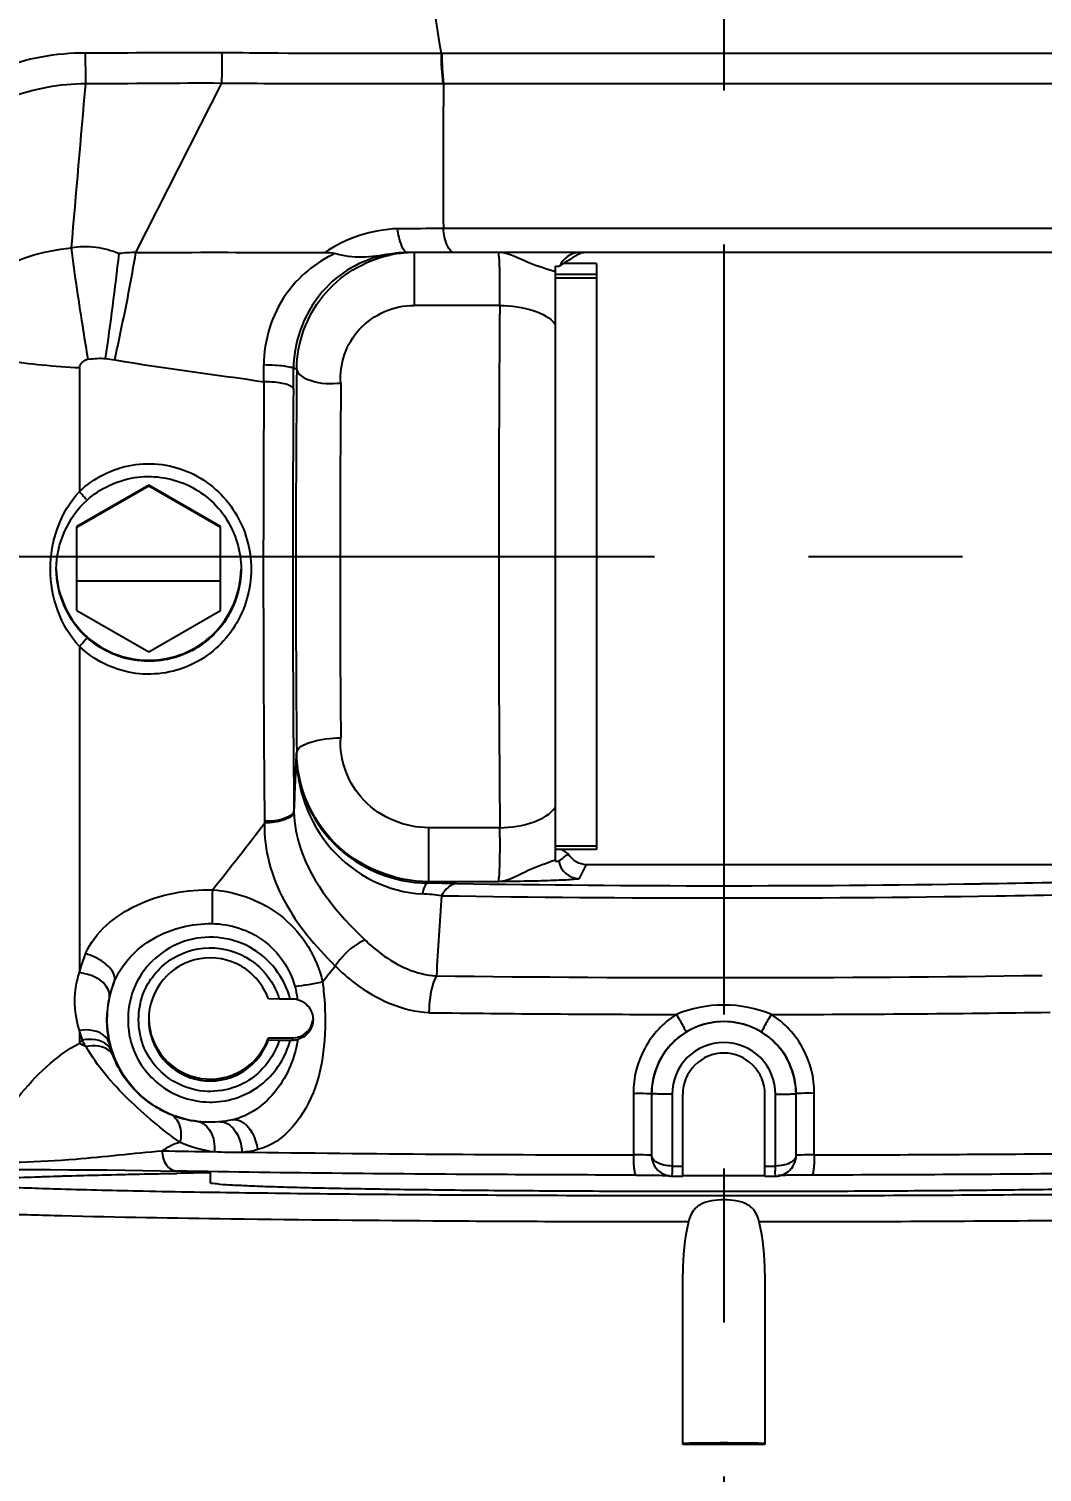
# Model space of a CAD drawing. Header units: millimetres. Extents: x 5828 to 6704, y 123 to 421.
# Drawn here: x 6377.013 to 6379.479, y 187.054 to 190.568 of the extents above; entities that cross this region are included whole.
import ezdxf

# ---------------------------------------------------------------- set-up
doc = ezdxf.new("R2010")
doc.units = ezdxf.units.MM
doc.linetypes.add('CENTER', pattern=[0.6, 0.375, -0.075, 0.075, -0.075])
for name, color, linetype in [('中心线', 7, 'Continuous'), ('外形图', 7, 'Continuous'), ('尺寸标注', 7, 'Continuous')]:
    doc.layers.add(name, color=color, linetype=linetype)
doc.styles.add('微软雅黑', font='msyh.ttc', dxfattribs={"height": 1.5})
doc.dimstyles.new('尺寸标注_1_20比例', dxfattribs={"dimtxt": 1.5, "dimasz": 1.25, "dimexe": 0.5, "dimexo": 0.4, "dimgap": 0.5, "dimtad": 1, "dimdec": 1, "dimlfac": 20, "dimdsep": 46, "dimtxsty": '微软雅黑', "dimcen": 0.09, "dimadec": 0, "dimazin": 0, "dimtp": 0.01, "dimtm": 0.01, "dimtfac": 1, "dimtdec": 1, "dimtofl": 0, "dimtmove": 0, "dimatfit": 3, "dimfxl": 1, "dimtolj": 1, "dimarcsym": 0})

# ---------------------------------------------------------------- blocks, each defined once
blk = doc.blocks.new('*D1097')
at = {"layer": 'Defpoints', "color": 0}
for p in [(6374.8045, 187.5086), (6384.4045, 186.9495), (6384.4045, 180.8006)]:
    blk.add_point(p, dxfattribs=at)
at = {"layer": '尺寸标注', "color": 0, "lineweight": -2}
for p, q in [((6374.8045, 187.1086), (6374.8045, 180.3006)), ((6384.4045, 186.5495), (6384.4045, 180.3006)), ((6376.0545, 180.8006), (6383.1545, 180.8006))]:
    blk.add_line(p, q, dxfattribs=at)
at = {"layer": '尺寸标注', "color": 0}
for points in [[(6376.0545, 181.009), (6376.0545, 180.5923), (6374.8045, 180.8006)], [(6383.1545, 180.5923), (6383.1545, 181.009), (6384.4045, 180.8006)]]:
    blk.add_solid(points, dxfattribs=at)
at = {"layer": '尺寸标注', "color": 0, "insert": (6379.6045, 182.0744), "char_height": 1.5, "attachment_point": 5, "style": '微软雅黑'}
blk.add_mtext('\\A1;\\A1;{\\fAlibaba PuHuiTi 3.0 55 Regular|b0|i0|c134|p18;192}', dxfattribs=at)
blk = doc.blocks.new('*D1099')
at = {"layer": 'Defpoints', "color": 0}
for p in [(6385.3045, 191.5488), (6370.1354, 186.9495), (6385.3045, 186.9495)]:
    blk.add_point(p, dxfattribs=at)
at = {"layer": '尺寸标注', "color": 0, "lineweight": -2}
for p, q in [((6384.9045, 191.5488), (6369.6354, 191.5488)), ((6370.1354, 190.2988), (6370.1354, 188.1995)), ((6384.9045, 186.9495), (6369.6354, 186.9495))]:
    blk.add_line(p, q, dxfattribs=at)
at = {"layer": '尺寸标注', "color": 0}
for points in [[(6370.3437, 190.2988), (6369.927, 190.2988), (6370.1354, 191.5488)], [(6369.927, 188.1995), (6370.3437, 188.1995), (6370.1354, 186.9495)]]:
    blk.add_solid(points, dxfattribs=at)
at = {"layer": '尺寸标注', "color": 0, "insert": (6368.8616, 189.3315), "char_height": 1.5, "attachment_point": 5, "rotation": 90, "style": '微软雅黑'}
blk.add_mtext('\\A1;\\A1;{\\fAlibaba PuHuiTi 3.0 55 Regular|b0|i0|c134|p18;92}', dxfattribs=at)
blk = doc.blocks.new('*D1154')
at = {"layer": 'Defpoints', "color": 0}
for p in [(6379.9545, 192.4633), (6364.2871, 186.104), (6379.9545, 186.104)]:
    blk.add_point(p, dxfattribs=at)
at = {"layer": '尺寸标注', "color": 0, "lineweight": -2}
for p, q in [((6379.5545, 192.4633), (6363.7871, 192.4633)), ((6364.2871, 191.2133), (6364.2871, 187.354)), ((6379.5545, 186.104), (6363.7871, 186.104))]:
    blk.add_line(p, q, dxfattribs=at)
at = {"layer": '尺寸标注', "color": 0}
for points in [[(6364.4954, 191.2133), (6364.0787, 191.2133), (6364.2871, 192.4633)], [(6364.0787, 187.354), (6364.4954, 187.354), (6364.2871, 186.104)]]:
    blk.add_solid(points, dxfattribs=at)
at = {"layer": '尺寸标注', "color": 0, "insert": (6363.008, 189.0559), "char_height": 1.5, "attachment_point": 5, "rotation": 90, "style": '微软雅黑'}
blk.add_mtext('\\A1;\\A1;126', dxfattribs=at)
blk = doc.blocks.new('*D1156')
at = {"layer": 'Defpoints', "color": 0}
for p in [(6399.0545, 188.5336), (6374.8045, 187.5086), (6374.8045, 176.0125)]:
    blk.add_point(p, dxfattribs=at)
at = {"layer": '尺寸标注', "color": 0, "lineweight": -2}
for p, q in [((6399.0545, 188.1336), (6399.0545, 175.5125)), ((6374.8045, 187.1086), (6374.8045, 175.5125)), ((6397.8045, 176.0125), (6376.0545, 176.0125))]:
    blk.add_line(p, q, dxfattribs=at)
at = {"layer": '尺寸标注', "color": 0}
for points in [[(6376.0545, 176.2209), (6376.0545, 175.8042), (6374.8045, 176.0125)], [(6397.8045, 175.8042), (6397.8045, 176.2209), (6399.0545, 176.0125)]]:
    blk.add_solid(points, dxfattribs=at)
at = {"layer": '尺寸标注', "color": 0, "insert": (6386.9295, 177.2882), "char_height": 1.5, "attachment_point": 5, "style": '微软雅黑'}
blk.add_mtext('\\A1;485', dxfattribs=at)

msp = doc.modelspace()

# ---------------------------------------------------------------- linework, layer by layer
at = {"layer": '中心线', "linetype": 'CENTER', "ltscale": 5}
for p, q in [((6378.7052, 185.1681), (6378.7052, 193.3621)), ((6373.6606, 189.2836), (6422.2283, 189.2836))]:
    msp.add_line(p, q, dxfattribs=at)
at = {"layer": '外形图', "linetype": 'ByBlock'}
for p, q in [((6378.0161, 190.509), (6378.0178, 190.509)), ((6378.0178, 190.509), (6379.6514, 190.5091)), ((6377.2735, 190.0235), (6377.4827, 190.4364)), ((6378.0204, 190.435), (6378.022, 190.4351)), ((6378.022, 190.4351), (6379.6463, 190.4352)), ((6379.5942, 190.0819), (6378.0217, 190.0819)), ((6380.6429, 190.0235), (6377.9354, 190.0235)), ((6377.9506, 190.0235), (6377.9506, 189.8949)), ((6378.2945, 188.5408), (6378.2945, 189.9903)), ((6378.3945, 189.997), (6378.3138, 189.997)), ((6378.3945, 189.997), (6378.3945, 188.5703)), ((6378.3945, 189.9701), (6378.2945, 189.9701)), ((6378.3945, 189.9612), (6378.2945, 189.9612)), ((6378.1591, 189.8949), (6377.9506, 189.8949)), ((6377.1357, 189.7434), (6377.1357, 189.4417)), ((6377.6649, 189.7407), (6377.6569, 189.7407)), ((6377.3045, 189.4573), (6377.1295, 189.3563)), ((6377.3045, 189.4551), (6377.1295, 189.3541)), ((6377.3045, 189.4573), (6377.3045, 189.4551)), ((6377.4795, 189.3563), (6377.3045, 189.4573)), ((6377.4795, 189.3541), (6377.3045, 189.4551)), ((6377.1295, 189.1521), (6377.1295, 189.3563)), ((6377.4795, 189.1521), (6377.4795, 189.3563)), ((6377.4795, 189.2831), (6377.1295, 189.2831)), ((6377.1295, 189.2244), (6377.4795, 189.2244)), ((6377.4795, 189.2231), (6377.1295, 189.2231)), ((6377.1295, 189.1521), (6377.3045, 189.051)), ((6377.3045, 189.051), (6377.4795, 189.1521)), ((6377.1357, 189.0645), (6377.1357, 188.2704)), ((6377.6636, 188.804), (6377.6647, 188.8055)), ((6377.658, 188.6651), (6377.658, 188.6616)), ((6377.5864, 188.6389), (6377.5864, 188.6345)), ((6377.9862, 188.4917), (6377.9862, 188.6232)), ((6378.1592, 188.6232), (6377.9862, 188.6232)), ((6378.3945, 188.5785), (6378.2945, 188.5785)), ((6378.3945, 188.5703), (6378.2945, 188.5703)), ((6378.2947, 188.5408), (6378.2945, 188.5408)), ((6378.3695, 188.5337), (6378.3523, 188.4995)), ((6378.3695, 188.5337), (6380.1814, 188.5337)), ((6377.9835, 188.4881), (6377.9862, 188.4917)), ((6378.1558, 188.4917), (6377.9862, 188.4917)), ((6377.6222, 188.2059), (6377.5959, 188.2063)), ((6377.6545, 188.2059), (6377.6222, 188.2059)), ((6377.1357, 188.1297), (6377.1357, 188.0984)), ((6377.1357, 188.0984), (6377.1426, 188.106)), ((6377.5959, 188.1063), (6377.5959, 188.1111)), ((6377.5959, 188.1111), (6377.6545, 188.1111)), ((6377.5959, 188.1063), (6377.6222, 188.1059)), ((6377.6222, 188.1059), (6377.6545, 188.1059)), ((6377.6545, 188.1111), (6377.6545, 188.1059)), ((6378.4843, 187.9763), (6378.4843, 187.8263)), ((6378.5284, 187.9755), (6378.5284, 187.8255)), ((6378.5286, 187.9752), (6378.5284, 187.9755)), ((6378.5286, 187.9752), (6378.5286, 187.8252)), ((6378.5786, 187.9744), (6378.5786, 187.7994)), ((6378.6045, 187.7748), (6378.6045, 187.9744)), ((6378.8045, 187.7994), (6378.8045, 187.9744)), ((6378.8304, 187.7994), (6378.8304, 187.9744)), ((6378.8803, 187.9752), (6378.8806, 187.9755)), ((6378.8803, 187.8252), (6378.8803, 187.9752)), ((6378.8806, 187.8255), (6378.8806, 187.9755)), ((6378.9247, 187.8263), (6378.9247, 187.9763)), ((6378.5286, 187.8252), (6378.5284, 187.8255)), ((6378.8795, 187.8162), (6378.8803, 187.8252)), ((6378.8803, 187.8252), (6378.8806, 187.8255)), ((6377.4545, 187.7857), (6377.4545, 187.7589)), ((6378.5427, 187.7904), (6378.5436, 187.7896)), ((6378.5436, 187.7896), (6378.543, 187.7902)), ((6378.5786, 187.7994), (6378.6045, 187.7994)), ((6378.5791, 187.7748), (6378.6045, 187.7748)), ((6378.6045, 187.7761), (6378.8045, 187.7761)), ((6378.8045, 187.7994), (6378.8304, 187.7994)), ((6378.8045, 187.7748), (6378.8045, 187.799)), ((6378.8045, 187.7748), (6378.8299, 187.7748)), ((6378.8654, 187.7896), (6378.866, 187.7902)), ((6378.6045, 187.1211), (6378.6045, 187.538)), ((6378.8045, 187.538), (6378.8045, 187.1211))]:
    msp.add_line(p, q, dxfattribs=at)
for points in [[(6377.1523, 188.0902), (6377.1519, 188.0902), (6377.1514, 188.0904), (6377.1509, 188.0906)], [(6376.9231, 187.7901), (6376.976, 187.7905), (6377.0195, 187.7906), (6377.065, 187.7906), (6377.1113, 187.7904), (6377.1574, 187.7901), (6377.2028, 187.7897), (6377.2474, 187.7891)], [(6377.2474, 187.7891), (6377.3342, 187.7878), (6377.373, 187.7871)]]:
    msp.add_lwpolyline(points, dxfattribs=at)
for centre, radius, start, end in [((6580.3755, 223.342), 205.0057, 188.978318, 189.215981), ((6372.1424, 190.4232), 5.009, 0.1357, 0.9925), ((6375.2872, 190.4809), 2.1959, 358.8391, 0.7803), ((6378.7736, 190.5143), 0.7575, 180.399, 186.0009), ((6378.7538, 190.5123), 0.7358, 180.2555, 186.0224), ((6404.3847, 190.2397), 26.3634, 179.57549, 180.34297), ((6368.6751, 190.9885), 8.6119, 351.83597, 353.55033), ((6377.2735, 189.6732), 0.3503, 90.0029, 96.7268), ((6377.9354, 189.7458), 0.2777, 90.0056, 99.2934), ((6377.9508, 189.7385), 0.285, 93.0828, 102.0607), ((6377.9507, 189.7407), 0.2829, 90.0031, 93.0797), ((6378.3695, 189.9732), 0.0503, 90.0414, 105.1466), ((6378.4277, 189.8227), 0.2082, 116.8114, 125.9314), ((6454.6091, 189.2641), 76.4526, 179.527229, 180.480298), ((6359.0795, 189.4924), 18.5068, 0.67079, 0.79736), ((6361.7417, 189.7957), 15.9153, 359.62565, 359.80218), ((6429.3766, 189.2602), 51.7139, 179.46764, 180.50386), ((6443.1279, 189.2549), 65.5444, 179.603008, 180.538442), ((6423.6952, 189.262), 45.925, 179.44627, 180.52407), ((6439.2666, 189.2559), 61.6114, 179.594675, 180.549382), ((6378.3524, 188.5495), 0.05, 189.0762, 269.9616), ((6378.4353, 188.7312), 0.204, 232.043, 237.672), ((6388.3725, 188.3156), 10.9141, 179.17741, 179.61126), ((6377.9471, 182.1705), 6.3176, 89.02499, 89.67033), ((6378.7049, 228.1081), 39.6262, 269.05964, 270.90448), ((6377.9473, 187.9594), 0.5029, 82.0573, 87.3921), ((6403.8224, 186.762), 25.8612, 176.2409, 176.67379), ((6378.705, 231.1906), 42.7386, 269.07742, 270.88742), ((6377.4281, 188.1988), 0.3011, 156.9961, 166.2327), ((6373.0074, 192.0921), 6.0875, 320.8396, 321.30621), ((6378.703, 242.8215), 54.5635, 269.26676, 270.81515), ((6377.4503, 188.1535), 0.2482, 157.6059, 166.5377), ((6377.4483, 188.154), 0.2461, 166.5414, 193.0146), ((6377.6546, 188.1549), 0.0509, 75.3818, 90.08), ((6377.3741, 188.1567), 0.2972, 9.2097, 11.8069), ((6377.6545, 188.1611), 0.05, 270.0003, 351.8092), ((6378.677, 241.4477), 53.2794, 269.25774, 269.90519), ((6378.7186, 242.9142), 54.746, 270.10622, 270.81678), ((6377.4245, 188.2005), 0.2974, 193.7806, 198.5316), ((6378.7038, 187.9755), 0.1754, 121.537, 179.9978), ((6378.7052, 187.9755), 0.1754, 0.0022, 58.4634), ((6377.6544, 188.1554), 0.0495, 270.1438, 285.2663), ((6377.4552, 188.1627), 0.2569, 237.1686, 247.4424), ((6377.4553, 188.1629), 0.257, 247.4461, 262.9958), ((6377.5037, 188.1418), 0.31, 246.6382, 262.7333), ((6377.5024, 188.1336), 0.3017, 275.5304, 282.8606), ((6378.0578, 226.6641), 38.8343, 268.93724, 269.12454), ((6377.5089, 188.5792), 0.7462, 266.5856, 271.7325), ((6378.5719, 264.9525), 77.1262, 269.227051, 269.934888), ((6378.8305, 187.8256), 0.0501, 321.514, 344.9612), ((6378.8307, 187.8255), 0.0499, 345.0127, 348.4183), ((6378.8305, 187.8255), 0.0501, 348.4113, 359.9781), ((6378.0718, 148.7479), 39.0399, 90.90605, 91.02567), ((6378.0743, 148.4967), 39.2911, 90.90414, 91.02264), ((6378.5794, 187.8254), 0.0506, 224.9995, 226.9804), ((6378.8307, 187.8255), 0.0499, 315.0018, 321.5194)]:
    msp.add_arc(centre, radius, start, end, dxfattribs=at)
for points, knots in [([(6376.5856, 190.0173), (6376.5858, 190.0844), (6376.6187, 190.2205), (6376.7524, 190.3817), (6376.9379, 190.4829), (6377.0792, 190.5106), (6377.1506, 190.51)], [0, 0, 0, 0, 0.244013, 0.488242, 0.740237, 1, 1, 1, 1]), ([(6377.4829, 190.5108), (6377.5283, 190.5104), (6377.7061, 190.5086), (6377.8838, 190.5089), (6378.0161, 190.5089)], [0, 0, 0, 0, 0.255553, 1, 1, 1, 1]), ([(6376.6498, 190.0035), (6376.6508, 190.0628), (6376.6809, 190.1828), (6376.8009, 190.3232), (6376.9645, 190.4115), (6377.0887, 190.435), (6377.1514, 190.4351)], [0, 0, 0, 0, 0.244771, 0.489445, 0.74115, 1, 1, 1, 1]), ([(6377.4827, 190.4364), (6377.5285, 190.436), (6377.7078, 190.4345), (6377.887, 190.4349), (6378.0204, 190.435)], [0, 0, 0, 0, 0.255839, 1, 1, 1, 1]), ([(6377.9354, 190.0235), (6377.9282, 190.0235), (6377.9157, 190.0487), (6377.9124, 190.0673), (6377.9105, 190.0816)], [0, 0, 0, 0, 0.332891, 1, 1, 1, 1]), ([(6378.0492, 190.0235), (6378.0414, 190.0235), (6378.026, 190.0471), (6378.0233, 190.0675), (6378.0217, 190.0819)], [0, 0, 0, 0, 0.349646, 1, 1, 1, 1]), ([(6376.8268, 189.7997), (6376.8381, 189.8625), (6376.8924, 189.9564), (6377.0122, 190.0202), (6377.0813, 190.0308), (6377.1164, 190.0353)], [0, 0, 0, 0, 0.479801, 0.734471, 1, 1, 1, 1]), ([(6377.1572, 189.7638), (6377.1533, 189.7868), (6377.1385, 189.8771), (6377.1251, 189.9677), (6377.1164, 190.0353)], [0, 0, 0, 0, 0.255154, 1, 1, 1, 1]), ([(6377.2219, 189.7624), (6377.2267, 189.7845), (6377.2454, 189.8712), (6377.2623, 189.9583), (6377.2735, 190.0235)], [0, 0, 0, 0, 0.254347, 1, 1, 1, 1]), ([(6377.2735, 190.0235), (6377.3119, 190.0232), (6377.4651, 190.0252), (6377.6182, 190.0234), (6377.7329, 190.0235)], [0, 0, 0, 0, 0.250822, 1, 1, 1, 1]), ([(6377.7574, 190.0209), (6377.7104, 189.9993), (6377.62, 189.9242), (6377.5847, 189.8097), (6377.5846, 189.7499)], [0, 0, 0, 0, 0.46399, 1, 1, 1, 1]), ([(6377.8906, 190.0199), (6377.8331, 190.0104), (6377.7096, 189.9461), (6377.6572, 189.8116), (6377.6569, 189.7407)], [0, 0, 0, 0, 0.451185, 1, 1, 1, 1]), ([(6377.6649, 189.7407), (6377.6654, 189.8032), (6377.7111, 189.9327), (6377.8289, 190.0039), (6377.8912, 190.0172)], [0, 0, 0, 0, 0.495126, 1, 1, 1, 1]), ([(6377.8906, 190.0199), (6377.8686, 190.0163), (6377.8242, 190.0083), (6377.7792, 190.0154), (6377.7574, 190.0209)], [0, 0, 0, 0, 0.49845, 1, 1, 1, 1]), ([(6378.1591, 189.8949), (6378.1595, 189.9094), (6378.1597, 189.938), (6378.1595, 189.9729), (6378.1585, 189.997), (6378.1581, 190.0112), (6378.1566, 190.0177), (6378.1567, 190.0235), (6378.1557, 190.0235)], [0, 0, 0, 0, 0.336628, 0.668731, 0.805488, 0.910253, 0.976283, 1, 1, 1, 1]), ([(6378.2945, 189.9769), (6378.2727, 189.9835), (6378.2262, 189.9964), (6378.1817, 190.0235), (6378.1557, 190.0235)], [0, 0, 0, 0, 0.465943, 1, 1, 1, 1]), ([(6378.2945, 189.9903), (6378.296, 189.9904), (6378.2996, 189.9909), (6378.3038, 189.99), (6378.3055, 189.9913)], [0, 0, 0, 0, 0.409254, 1, 1, 1, 1]), ([(6377.7723, 189.7058), (6377.7678, 189.7519), (6377.8034, 189.8536), (6377.9023, 189.8949), (6377.9506, 189.8949)], [0, 0, 0, 0, 0.489124, 1, 1, 1, 1]), ([(6378.1591, 189.8949), (6378.1873, 189.8947), (6378.2354, 189.8883), (6378.2826, 189.8649), (6378.2945, 189.848)], [0, 0, 0, 0, 0.57731, 1, 1, 1, 1]), ([(6376.8268, 189.7997), (6376.8666, 189.7794), (6376.9711, 189.7555), (6377.0754, 189.7467), (6377.1357, 189.7434)], [0, 0, 0, 0, 0.425793, 1, 1, 1, 1]), ([(6377.6569, 189.7407), (6377.6564, 189.743), (6377.6466, 189.7446), (6377.6333, 189.7475), (6377.6102, 189.7491), (6377.5936, 189.7498), (6377.5846, 189.7499)], [0, 0, 0, 0, 0.093093, 0.312434, 0.63031, 1, 1, 1, 1]), ([(6377.6649, 189.7407), (6377.6657, 189.7265), (6377.7108, 189.7029), (6377.7473, 189.7039), (6377.7723, 189.7058)], [0, 0, 0, 0, 0.362938, 1, 1, 1, 1]), ([(6377.6567, 189.6917), (6377.6564, 189.6946), (6377.6482, 189.7004), (6377.6249, 189.7069), (6377.6019, 189.7089), (6377.5851, 189.709)], [0, 0, 0, 0, 0.116696, 0.335937, 1, 1, 1, 1]), ([(6377.1357, 189.4417), (6377.1705, 189.4746), (6377.2619, 189.5213), (6377.413, 189.5002), (6377.5264, 189.399), (6377.5538, 189.3009), (6377.5538, 189.2529)], [0, 0, 0, 0, 0.249816, 0.499733, 0.749582, 1, 1, 1, 1]), ([(6377.1544, 189.4208), (6377.1861, 189.4492), (6377.268, 189.4884), (6377.4015, 189.4702), (6377.504, 189.3827), (6377.5295, 189.2956), (6377.5295, 189.253)], [0, 0, 0, 0, 0.249912, 0.500065, 0.749846, 1, 1, 1, 1]), ([(6377.1357, 189.4417), (6377.1402, 189.4368), (6377.146, 189.4307), (6377.1513, 189.4242), (6377.1523, 189.4229)], [0, 0, 0, 0, 0.799887, 1, 1, 1, 1]), ([(6377.0795, 189.2529), (6377.0802, 189.1959), (6377.1296, 189.0779), (6377.3046, 189.0071), (6377.4795, 189.078), (6377.5288, 189.1961), (6377.5295, 189.253)], [0, 0, 0, 0, 0.249989, 0.5, 0.750011, 1, 1, 1, 1]), ([(6377.5538, 189.2529), (6377.5538, 189.2049), (6377.5264, 189.1069), (6377.4129, 189.0061), (6377.262, 188.9852), (6377.1705, 189.0316), (6377.1357, 189.0645)], [0, 0, 0, 0, 0.250341, 0.500026, 0.750162, 1, 1, 1, 1]), ([(6377.5295, 189.253), (6377.5295, 189.2105), (6377.504, 189.1235), (6377.4014, 189.0363), (6377.268, 189.0183), (6377.1861, 189.0572), (6377.1544, 189.0856)], [0, 0, 0, 0, 0.250067, 0.499672, 0.750058, 1, 1, 1, 1]), ([(6377.1357, 189.0645), (6377.1403, 189.0694), (6377.146, 189.0755), (6377.1513, 189.0821), (6377.1523, 189.0835)], [0, 0, 0, 0, 0.795973, 1, 1, 1, 1]), ([(6377.6647, 188.8055), (6377.6657, 188.8192), (6377.7124, 188.8389), (6377.7468, 188.8417), (6377.7721, 188.8419)], [0, 0, 0, 0, 0.352168, 1, 1, 1, 1]), ([(6377.9862, 188.6232), (6377.9292, 188.6232), (6377.8127, 188.6693), (6377.7679, 188.7879), (6377.7721, 188.8419)], [0, 0, 0, 0, 0.512494, 1, 1, 1, 1]), ([(6377.6636, 188.8041), (6377.6638, 188.7212), (6377.7223, 188.5498), (6377.8883, 188.4656), (6377.9702, 188.4618)], [0, 0, 0, 0, 0.502817, 1, 1, 1, 1]), ([(6377.6636, 188.804), (6377.6643, 188.7244), (6377.7332, 188.5571), (6377.9013, 188.4887), (6377.9835, 188.4881)], [0, 0, 0, 0, 0.492143, 1, 1, 1, 1]), ([(6377.9862, 188.4917), (6377.9038, 188.4917), (6377.7349, 188.5584), (6377.6653, 188.7259), (6377.6647, 188.8055)], [0, 0, 0, 0, 0.508445, 1, 1, 1, 1]), ([(6377.658, 188.6651), (6377.6574, 188.6556), (6377.6273, 188.6401), (6377.6033, 188.6387), (6377.5864, 188.6389)], [0, 0, 0, 0, 0.36177, 1, 1, 1, 1]), ([(6377.658, 188.6616), (6377.6573, 188.6522), (6377.6269, 188.6375), (6377.6033, 188.635), (6377.5864, 188.6345)], [0, 0, 0, 0, 0.359081, 1, 1, 1, 1]), ([(6377.658, 188.6616), (6377.6587, 188.6316), (6377.6819, 188.5103), (6377.7657, 188.4126), (6377.8313, 188.3494)], [0, 0, 0, 0, 0.248109, 1, 1, 1, 1]), ([(6378.1592, 188.6232), (6378.1874, 188.6234), (6378.2362, 188.6303), (6378.2829, 188.656), (6378.2945, 188.6736)], [0, 0, 0, 0, 0.57177, 1, 1, 1, 1]), ([(6377.5864, 188.6345), (6377.5841, 188.5697), (6377.6235, 188.4354), (6377.7109, 188.334), (6377.7586, 188.2864)], [0, 0, 0, 0, 0.490532, 1, 1, 1, 1]), ([(6378.1558, 188.4917), (6378.1568, 188.4924), (6378.1567, 188.4976), (6378.1582, 188.5059), (6378.1586, 188.5202), (6378.1596, 188.5452), (6378.1598, 188.5801), (6378.1596, 188.6089), (6378.1592, 188.6232)], [0, 0, 0, 0, 0.028948, 0.099325, 0.207005, 0.344967, 0.673834, 1, 1, 1, 1]), ([(6378.2945, 188.5444), (6378.2731, 188.5358), (6378.226, 188.522), (6378.1821, 188.4929), (6378.1558, 188.4917)], [0, 0, 0, 0, 0.467302, 1, 1, 1, 1]), ([(6378.303, 188.5416), (6378.3024, 188.5411), (6378.2993, 188.5414), (6378.2967, 188.5409), (6378.2947, 188.5408)], [0, 0, 0, 0, 0.28507, 1, 1, 1, 1]), ([(6379.3305, 188.4869), (6379.444, 188.4887), (6379.6057, 188.4921), (6379.8084, 188.4991), (6379.931, 188.5044), (6380.0297, 188.5108), (6380.1051, 188.5159), (6380.1502, 188.5241), (6380.1761, 188.5266), (6380.1807, 188.532)], [0, 0, 0, 0, 0.399542, 0.568891, 0.713554, 0.830808, 0.918483, 0.975052, 1, 1, 1, 1]), ([(6379.3669, 188.4571), (6379.4904, 188.4591), (6379.6658, 188.4628), (6379.8852, 188.4703), (6380.0161, 188.4761), (6380.1212, 188.4827), (6380.1964, 188.4889), (6380.2431, 188.4956), (6380.2622, 188.5003), (6380.2687, 188.504), (6380.2686, 188.5058)], [0, 0, 0, 0, 0.409219, 0.581412, 0.727241, 0.8438, 0.928808, 0.98072, 0.994145, 1, 1, 1, 1]), ([(6377.151, 188.3165), (6377.1734, 188.3692), (6377.2764, 188.4525), (6377.3971, 188.4729), (6377.4595, 188.4722)], [0, 0, 0, 0, 0.478718, 1, 1, 1, 1]), ([(6377.4595, 188.4722), (6377.521, 188.4674), (6377.6447, 188.4216), (6377.7141, 188.3076), (6377.7275, 188.2479)], [0, 0, 0, 0, 0.501901, 1, 1, 1, 1]), ([(6377.9835, 188.4881), (6377.9802, 188.4874), (6377.9742, 188.4772), (6377.9718, 188.4683), (6377.9702, 188.4618)], [0, 0, 0, 0, 0.338287, 1, 1, 1, 1]), ([(6378.0546, 188.4873), (6378.0512, 188.487), (6378.035, 188.4828), (6378.0235, 188.4687), (6378.0168, 188.4575)], [0, 0, 0, 0, 0.209551, 1, 1, 1, 1]), ([(6378.3523, 188.4995), (6378.3516, 188.498), (6378.3444, 188.4983), (6378.3336, 188.4961), (6378.314, 188.4956), (6378.2785, 188.4938), (6378.2248, 188.4927), (6378.1797, 188.492), (6378.1558, 188.4917)], [0, 0, 0, 0, 0.024611, 0.087256, 0.185089, 0.313166, 0.634826, 1, 1, 1, 1]), ([(6377.2208, 188.248), (6377.2384, 188.2921), (6377.3116, 188.367), (6377.4098, 188.3903), (6377.4586, 188.3896)], [0, 0, 0, 0, 0.492883, 1, 1, 1, 1]), ([(6377.4586, 188.3896), (6377.5032, 188.389), (6377.5947, 188.3601), (6377.6482, 188.2796), (6377.6602, 188.2369)], [0, 0, 0, 0, 0.500445, 1, 1, 1, 1]), ([(6377.649, 188.2059), (6377.6358, 188.2575), (6377.562, 188.3536), (6377.3842, 188.3688), (6377.2504, 188.2508), (6377.2483, 188.1297), (6377.2684, 188.0803)], [0, 0, 0, 0, 0.249996, 0.500015, 0.750018, 1, 1, 1, 1]), ([(6377.2938, 188.2252), (6377.3077, 188.2574), (6377.3569, 188.3146), (6377.4654, 188.3416), (6377.5701, 188.3021), (6377.6122, 188.2395), (6377.6222, 188.2059)], [0, 0, 0, 0, 0.249992, 0.500003, 0.750012, 1, 1, 1, 1]), ([(6377.8313, 188.3494), (6377.8246, 188.3471), (6377.7959, 188.3316), (6377.7727, 188.3073), (6377.7586, 188.2864)], [0, 0, 0, 0, 0.220843, 1, 1, 1, 1]), ([(6377.8313, 188.3494), (6377.8437, 188.3374), (6377.8927, 188.2947), (6377.9566, 188.2649), (6378.0047, 188.2625)], [0, 0, 0, 0, 0.263176, 1, 1, 1, 1]), ([(6377.2208, 188.248), (6377.2228, 188.2538), (6377.2197, 188.2743), (6377.1927, 188.2994), (6377.1664, 188.3121), (6377.151, 188.3165)], [0, 0, 0, 0, 0.173602, 0.542199, 1, 1, 1, 1]), ([(6377.5959, 188.2063), (6377.5845, 188.2386), (6377.5367, 188.297), (6377.427, 188.3166), (6377.33, 188.2615), (6377.3045, 188.1906), (6377.3045, 188.1563)], [0, 0, 0, 0, 0.249994, 0.50001, 0.750017, 1, 1, 1, 1]), ([(6377.1357, 188.1297), (6377.1253, 188.1631), (6377.1213, 188.2125), (6377.132, 188.2587), (6377.1357, 188.2704)], [0, 0, 0, 0, 0.739976, 1, 1, 1, 1]), ([(6377.2089, 188.2112), (6377.2101, 188.2173), (6377.2014, 188.2521), (6377.1624, 188.2662), (6377.1357, 188.2704)], [0, 0, 0, 0, 0.18675, 1, 1, 1, 1]), ([(6377.7586, 188.2864), (6377.7736, 188.2715), (6377.8375, 188.2145), (6377.9222, 188.1764), (6377.9868, 188.1728)], [0, 0, 0, 0, 0.246813, 1, 1, 1, 1]), ([(6378.0047, 188.2625), (6378.0017, 188.2568), (6377.9904, 188.2282), (6377.987, 188.197), (6377.9868, 188.1728)], [0, 0, 0, 0, 0.20987, 1, 1, 1, 1]), ([(6377.5081, 187.9117), (6377.4646, 187.9022), (6377.3703, 187.9071), (6377.2543, 187.9858), (6377.1947, 188.1127), (6377.2046, 188.2065), (6377.2208, 188.248)], [0, 0, 0, 0, 0.25002, 0.500028, 0.750017, 1, 1, 1, 1]), ([(6377.6222, 188.1059), (6377.609, 188.0616), (6377.5422, 187.9807), (6377.3878, 187.9725), (6377.2748, 188.0779), (6377.2755, 188.1828), (6377.2938, 188.2252)], [0, 0, 0, 0, 0.249997, 0.500017, 0.750018, 1, 1, 1, 1]), ([(6377.7304, 188.2251), (6377.7347, 188.1857), (6377.7353, 188.1057), (6377.7135, 187.9622), (6377.6365, 187.8548), (6377.5695, 187.8395)], [0, 0, 0, 0, 0.268776, 0.534673, 1, 1, 1, 1]), ([(6377.6674, 188.2042), (6377.6777, 188.2015), (6377.6971, 188.1888), (6377.7045, 188.1668), (6377.7045, 188.156)], [0, 0, 0, 0, 0.496948, 1, 1, 1, 1]), ([(6377.3045, 188.1563), (6377.3045, 188.122), (6377.33, 188.0511), (6377.427, 187.9961), (6377.5367, 188.0156), (6377.5845, 188.074), (6377.5959, 188.1063)], [0, 0, 0, 0, 0.249983, 0.49999, 0.750006, 1, 1, 1, 1]), ([(6377.3046, 188.1563), (6377.3057, 188.1224), (6377.3328, 188.0531), (6377.4296, 188.0007), (6377.5377, 188.0213), (6377.5846, 188.0791), (6377.5959, 188.1111)], [0, 0, 0, 0, 0.249984, 0.499991, 0.750006, 1, 1, 1, 1]), ([(6377.7045, 188.156), (6377.7045, 188.1452), (6377.6971, 188.1231), (6377.6777, 188.1104), (6377.6674, 188.1076)], [0, 0, 0, 0, 0.502234, 1, 1, 1, 1]), ([(6378.5889, 188.1684), (6378.5571, 188.1483), (6378.5031, 188.0905), (6378.4843, 188.014), (6378.4843, 187.9763)], [0, 0, 0, 0, 0.499529, 1, 1, 1, 1]), ([(6378.5889, 188.1684), (6378.5948, 188.1587), (6378.6037, 188.1454), (6378.6091, 188.1314), (6378.6128, 188.1262), (6378.612, 188.125)], [0, 0, 0, 0, 0.694206, 0.912334, 1, 1, 1, 1]), ([(6378.8201, 188.1684), (6378.8142, 188.1587), (6378.8053, 188.1454), (6378.7999, 188.1314), (6378.7962, 188.1262), (6378.7969, 188.125)], [0, 0, 0, 0, 0.694206, 0.912334, 1, 1, 1, 1]), ([(6378.9247, 187.9763), (6378.9247, 188.014), (6378.9058, 188.0905), (6378.8519, 188.1483), (6378.8201, 188.1684)], [0, 0, 0, 0, 0.500471, 1, 1, 1, 1]), ([(6377.2085, 188.0985), (6377.207, 188.1041), (6377.1916, 188.129), (6377.1575, 188.1326), (6377.1357, 188.1297)], [0, 0, 0, 0, 0.207432, 1, 1, 1, 1]), ([(6378.8803, 187.9752), (6378.8803, 188.0201), (6378.8423, 188.1135), (6378.7045, 188.1698), (6378.5667, 188.1135), (6378.5286, 188.0201), (6378.5286, 187.9752)], [0, 0, 0, 0, 0.249987, 0.5, 0.750013, 1, 1, 1, 1]), ([(6378.7969, 188.125), (6378.7696, 188.1418), (6378.7045, 188.1607), (6378.6393, 188.1418), (6378.612, 188.125)], [0, 0, 0, 0, 0.500002, 1, 1, 1, 1]), ([(6376.8857, 187.8112), (6376.9146, 187.8662), (6376.9834, 187.9743), (6377.0775, 188.0674), (6377.1357, 188.0984)], [0, 0, 0, 0, 0.485469, 1, 1, 1, 1]), ([(6377.2137, 188.0796), (6377.2119, 188.0848), (6377.1957, 188.1076), (6377.1633, 188.1097), (6377.1426, 188.106)], [0, 0, 0, 0, 0.209681, 1, 1, 1, 1]), ([(6377.3807, 187.8572), (6377.3363, 187.8883), (6377.2527, 187.9588), (6377.1789, 188.042), (6377.1523, 188.0902)], [0, 0, 0, 0, 0.496193, 1, 1, 1, 1]), ([(6377.2178, 188.0679), (6377.2159, 188.0725), (6377.2004, 188.0925), (6377.1712, 188.0936), (6377.1524, 188.0902)], [0, 0, 0, 0, 0.207249, 1, 1, 1, 1]), ([(6377.2684, 188.0803), (6377.2839, 188.0421), (6377.3409, 187.9738), (6377.4689, 187.9421), (6377.5914, 187.9906), (6377.6388, 188.0659), (6377.649, 188.1059)], [0, 0, 0, 0, 0.249992, 0.500005, 0.750014, 1, 1, 1, 1]), ([(6377.6674, 188.1076), (6377.6602, 188.0634), (6377.627, 187.9786), (6377.5501, 187.9209), (6377.5081, 187.9117)], [0, 0, 0, 0, 0.510839, 1, 1, 1, 1]), ([(6378.8304, 187.9744), (6378.8304, 188.0065), (6378.8031, 188.0734), (6378.7045, 188.1136), (6378.6059, 188.0734), (6378.5786, 188.0065), (6378.5786, 187.9744)], [0, 0, 0, 0, 0.249984, 0.5, 0.750016, 1, 1, 1, 1]), ([(6377.316, 187.9469), (6377.3044, 187.9543), (6377.2626, 187.9862), (6377.2314, 188.0316), (6377.2178, 188.0679)], [0, 0, 0, 0, 0.26179, 1, 1, 1, 1]), ([(6378.8045, 187.9744), (6378.8045, 187.9999), (6378.7828, 188.053), (6378.7045, 188.085), (6378.6261, 188.053), (6378.6045, 187.9999), (6378.6045, 187.9744)], [0, 0, 0, 0, 0.249987, 0.5, 0.750013, 1, 1, 1, 1]), ([(6378.4843, 187.9763), (6378.4947, 187.9763), (6378.5088, 187.9773), (6378.5225, 187.9751), (6378.5275, 187.9763), (6378.5284, 187.9755)], [0, 0, 0, 0, 0.707103, 0.920575, 1, 1, 1, 1]), ([(6378.5786, 187.9744), (6378.5723, 187.9744), (6378.5607, 187.9746), (6378.545, 187.974), (6378.5355, 187.9757), (6378.5296, 187.9743), (6378.5286, 187.9752)], [0, 0, 0, 0, 0.378598, 0.700786, 0.918681, 1, 1, 1, 1]), ([(6378.8304, 187.9744), (6378.8367, 187.9744), (6378.8482, 187.9746), (6378.8639, 187.974), (6378.8735, 187.9757), (6378.8794, 187.9743), (6378.8803, 187.9752)], [0, 0, 0, 0, 0.378598, 0.700786, 0.918681, 1, 1, 1, 1]), ([(6378.9247, 187.9763), (6378.9143, 187.9763), (6378.9002, 187.9773), (6378.8865, 187.9751), (6378.8814, 187.9763), (6378.8806, 187.9755)], [0, 0, 0, 0, 0.707103, 0.920575, 1, 1, 1, 1]), ([(6377.3567, 187.9255), (6377.3671, 187.9212), (6377.3845, 187.898), (6377.3836, 187.8712), (6377.3807, 187.8572)], [0, 0, 0, 0, 0.440478, 1, 1, 1, 1]), ([(6377.4776, 187.907), (6377.4912, 187.9082), (6377.5228, 187.885), (6377.5302, 187.8522), (6377.5315, 187.8333)], [0, 0, 0, 0, 0.419931, 1, 1, 1, 1]), ([(6377.5081, 187.9117), (6377.5145, 187.9131), (6377.55, 187.9062), (6377.5656, 187.8663), (6377.5695, 187.8395)], [0, 0, 0, 0, 0.193245, 1, 1, 1, 1]), ([(6377.4239, 187.9078), (6377.4367, 187.9062), (6377.4622, 187.8824), (6377.4655, 187.8513), (6377.4644, 187.8343)], [0, 0, 0, 0, 0.430449, 1, 1, 1, 1]), ([(6380.5795, 187.8588), (6380.5795, 187.8019), (6380.411, 187.7985), (6380.264, 187.7915), (6379.9646, 187.7854), (6379.5202, 187.7795), (6379.1311, 187.7777), (6378.919, 187.7772)], [0, 0, 0, 0, 0.102239, 0.188667, 0.30633, 0.619321, 1, 1, 1, 1]), ([(6378.9247, 187.8263), (6379.0356, 187.8266), (6379.2514, 187.8274), (6379.5625, 187.8296), (6379.8454, 187.8326), (6380.0906, 187.8366), (6380.2679, 187.8405), (6380.3847, 187.8443), (6380.4527, 187.8468), (6380.5045, 187.8499), (6380.5456, 187.8516), (6380.5638, 187.8559), (6380.5795, 187.8561), (6380.5795, 187.8588)], [0, 0, 0, 0, 0.200938, 0.390887, 0.563609, 0.713422, 0.835403, 0.884666, 0.92555, 0.957724, 0.980929, 0.995002, 1, 1, 1, 1]), ([(6376.8856, 187.8111), (6376.9207, 187.8072), (6377.0012, 187.8085), (6377.1519, 187.8165), (6377.2669, 187.8306), (6377.3375, 187.8364)], [0, 0, 0, 0, 0.233598, 0.531019, 1, 1, 1, 1]), ([(6377.3375, 187.8364), (6377.3375, 187.8244), (6377.3424, 187.8016), (6377.3633, 187.7872), (6377.373, 187.7871)], [0, 0, 0, 0, 0.554292, 1, 1, 1, 1]), ([(6378.5284, 187.8255), (6378.5275, 187.8263), (6378.5225, 187.8251), (6378.5088, 187.8273), (6378.4947, 187.8263), (6378.4843, 187.8263)], [0, 0, 0, 0, 0.079425, 0.292897, 1, 1, 1, 1]), ([(6378.4843, 187.8263), (6378.4843, 187.8147), (6378.4846, 187.7981), (6378.4871, 187.7841), (6378.4886, 187.7772), (6378.49, 187.7772)], [0, 0, 0, 0, 0.697338, 0.913167, 1, 1, 1, 1]), ([(6378.5786, 187.7994), (6378.572, 187.7994), (6378.5539, 187.801), (6378.5291, 187.8125), (6378.5286, 187.8252)], [0, 0, 0, 0, 0.34361, 1, 1, 1, 1]), ([(6378.8726, 187.8118), (6378.8702, 187.8098), (6378.8575, 187.802), (6378.8421, 187.7995), (6378.8304, 187.7994)], [0, 0, 0, 0, 0.20446, 1, 1, 1, 1]), ([(6378.9247, 187.8263), (6378.9143, 187.8263), (6378.9002, 187.8273), (6378.8865, 187.8251), (6378.8814, 187.8263), (6378.8806, 187.8255)], [0, 0, 0, 0, 0.707103, 0.920575, 1, 1, 1, 1]), ([(6378.9247, 187.8263), (6378.9247, 187.8147), (6378.9244, 187.7981), (6378.9218, 187.7841), (6378.9204, 187.7772), (6378.919, 187.7772)], [0, 0, 0, 0, 0.697338, 0.913167, 1, 1, 1, 1]), ([(6376.8704, 187.7641), (6376.8927, 187.7665), (6376.951, 187.7699), (6377.0581, 187.7742), (6377.2033, 187.7782), (6377.3125, 187.7804), (6377.3729, 187.7815)], [0, 0, 0, 0, 0.133604, 0.348365, 0.639398, 1, 1, 1, 1]), ([(6376.8715, 187.7647), (6376.8963, 187.7669), (6376.9576, 187.7703), (6377.1247, 187.7767), (6377.2671, 187.7796), (6377.3731, 187.7815)], [0, 0, 0, 0, 0.148907, 0.366681, 1, 1, 1, 1]), ([(6378.49, 187.7772), (6378.386, 187.7774), (6378.0136, 187.7788), (6377.6413, 187.7821), (6377.373, 187.7871)], [0, 0, 0, 0, 0.279409, 1, 1, 1, 1]), ([(6378.49, 187.7772), (6378.4982, 187.7772), (6378.5241, 187.7771), (6378.55, 187.7769), (6378.5677, 187.7762)], [0, 0, 0, 0, 0.317458, 1, 1, 1, 1]), ([(6378.5677, 187.7762), (6378.5687, 187.7762), (6378.5702, 187.7761), (6378.5717, 187.776), (6378.5722, 187.776)], [0, 0, 0, 0, 0.66175, 1, 1, 1, 1]), ([(6378.5786, 187.7994), (6378.5786, 187.7963), (6378.5791, 187.7911), (6378.5775, 187.77), (6378.5791, 187.7748)], [0, 0, 0, 0, 0.382085, 1, 1, 1, 1]), ([(6378.8299, 187.7748), (6378.8301, 187.7743), (6378.8294, 187.791), (6378.8303, 187.7917), (6378.8304, 187.7994)], [0, 0, 0, 0, 0.067767, 1, 1, 1, 1]), ([(6378.8413, 187.7762), (6378.8403, 187.7762), (6378.8388, 187.7761), (6378.8373, 187.776), (6378.8368, 187.776)], [0, 0, 0, 0, 0.661745, 1, 1, 1, 1]), ([(6378.919, 187.7772), (6378.9107, 187.7772), (6378.8848, 187.7771), (6378.8589, 187.7769), (6378.8413, 187.7762)], [0, 0, 0, 0, 0.317428, 1, 1, 1, 1]), ([(6380.5632, 187.7589), (6380.5632, 187.758), (6380.5595, 187.7567), (6380.5541, 187.7555), (6380.5435, 187.7541), (6380.5295, 187.7526), (6380.5112, 187.7512), (6380.4791, 187.7491), (6380.4293, 187.7466), (6380.3583, 187.7439), (6380.2728, 187.7414), (6380.1735, 187.7389), (6380.0614, 187.7366), (6379.9374, 187.7345), (6379.7515, 187.7319), (6379.4984, 187.7293), (6379.1759, 187.7273), (6378.837, 187.7263), (6378.4935, 187.7264), (6378.1573, 187.7277), (6377.8403, 187.7299), (6377.5535, 187.7332), (6377.307, 187.7372), (6377.1094, 187.7419), (6376.9786, 187.7464), (6376.9034, 187.7507), (6376.8761, 187.7529), (6376.8651, 187.7542)], [0, 0, 0, 0, 0.000687, 0.002388, 0.005166, 0.009026, 0.013963, 0.019969, 0.035133, 0.054391, 0.077575, 0.104483, 0.134879, 0.168499, 0.205047, 0.285625, 0.373796, 0.466477, 0.560425, 0.652355, 0.739052, 0.817484, 0.884907, 0.938967, 0.977777, 0.991022, 1, 1, 1, 1]), ([(6379.9545, 187.7589), (6379.9545, 187.7567), (6379.9422, 187.7569), (6379.9281, 187.7535), (6379.8961, 187.7525), (6379.8559, 187.7502), (6379.8033, 187.7484), (6379.7131, 187.7458), (6379.577, 187.7431), (6379.3901, 187.7404), (6379.1767, 187.7385), (6378.9452, 187.7373), (6378.7045, 187.7369), (6378.4637, 187.7373), (6378.2323, 187.7385), (6378.0189, 187.7404), (6377.832, 187.7431), (6377.6959, 187.7458), (6377.6057, 187.7484), (6377.5531, 187.7502), (6377.5128, 187.7525), (6377.4809, 187.7535), (6377.4668, 187.7569), (6377.4545, 187.7567), (6377.4545, 187.7589)], [0, 0, 0, 0, 0.002554, 0.009799, 0.021743, 0.038283, 0.059264, 0.084486, 0.146644, 0.222375, 0.308771, 0.402513, 0.5, 0.597487, 0.691229, 0.777625, 0.853356, 0.915514, 0.940736, 0.961717, 0.978257, 0.990201, 0.997446, 1, 1, 1, 1]), ([(6378.7907, 187.6631), (6378.7886, 187.6719), (6378.7825, 187.6891), (6378.7615, 187.7078), (6378.734, 187.7154), (6378.7045, 187.7175), (6378.6749, 187.7154), (6378.6475, 187.7078), (6378.6265, 187.6891), (6378.6204, 187.6719), (6378.6183, 187.6631)], [0, 0, 0, 0, 0.122668, 0.238079, 0.363456, 0.5, 0.636544, 0.761921, 0.877332, 1, 1, 1, 1]), ([(6380.6556, 187.6971), (6380.6556, 187.6962), (6380.6516, 187.6948), (6380.6457, 187.6935), (6380.6341, 187.692), (6380.6189, 187.6904), (6380.5989, 187.6889), (6380.5748, 187.6873), (6380.5465, 187.6858), (6380.5003, 187.6837), (6380.4325, 187.6812), (6380.3396, 187.6784), (6380.2318, 187.6758), (6380.11, 187.6734), (6379.9755, 187.6712), (6379.7742, 187.6685), (6379.5007, 187.6658), (6379.1533, 187.6637), (6378.9134, 187.6632), (6378.7907, 187.6631)], [0, 0, 0, 0, 0.001474, 0.005144, 0.01114, 0.019473, 0.030131, 0.043094, 0.058335, 0.075819, 0.117359, 0.16734, 0.22531, 0.290742, 0.363043, 0.441555, 0.61431, 0.802737, 1, 1, 1, 1]), ([(6378.6183, 187.6631), (6378.4219, 187.6632), (6378.0505, 187.6644), (6377.542, 187.6692), (6377.1798, 187.6752), (6376.9566, 187.6817), (6376.8706, 187.6853), (6376.8345, 187.6874)], [0, 0, 0, 0, 0.330261, 0.624611, 0.855136, 0.93934, 1, 1, 1, 1]), ([(6378.6045, 187.124), (6378.6045, 187.1242), (6378.6055, 187.1242), (6378.6066, 187.1245), (6378.6092, 187.1246), (6378.614, 187.1248), (6378.6224, 187.125), (6378.6347, 187.1253), (6378.6496, 187.1255), (6378.6732, 187.1257), (6378.7045, 187.1258), (6378.7358, 187.1257), (6378.7593, 187.1255), (6378.7743, 187.1253), (6378.7865, 187.125), (6378.795, 187.1248), (6378.7998, 187.1246), (6378.8024, 187.1245), (6378.8035, 187.1242), (6378.8045, 187.1242), (6378.8045, 187.124)], [0, 0, 0, 0, 0.002554, 0.009799, 0.021743, 0.038283, 0.084485, 0.146644, 0.222375, 0.308771, 0.5, 0.691229, 0.777625, 0.853356, 0.915515, 0.961717, 0.978257, 0.990201, 0.997446, 1, 1, 1, 1])]:
    msp.add_open_spline(points, degree=3, knots=knots, dxfattribs=at)
for points in [[(6377.1506, 190.51), (6377.2614, 190.5099), (6377.3721, 190.5113), (6377.4829, 190.5108)], [(6377.1164, 190.0353), (6377.1288, 190.1685), (6377.1392, 190.3019), (6377.1514, 190.4351)], [(6377.1514, 190.4351), (6377.2618, 190.435), (6377.3722, 190.4371), (6377.4827, 190.4364)], [(6377.9105, 190.0816), (6377.8483, 190.0794), (6377.7844, 190.0586), (6377.7329, 190.0235)], [(6378.0217, 190.0819), (6377.9847, 190.0818), (6377.9476, 190.0817), (6377.9105, 190.0816)], [(6377.1164, 190.0353), (6377.1547, 190.0425), (6377.1969, 190.0371), (6377.2325, 190.0211)], [(6377.7575, 190.0208), (6377.7499, 190.0228), (6377.7414, 190.0244), (6377.7338, 190.0222)], [(6378.3522, 190.0235), (6378.3333, 190.0235), (6378.3122, 190.009), (6378.3055, 189.9913)], [(6378.3338, 190.0085), (6378.3399, 190.0148), (6378.348, 190.0195), (6378.3564, 190.0218)], [(6377.1357, 189.7434), (6377.1371, 189.7531), (6377.1474, 189.7625), (6377.1572, 189.7638)], [(6377.1572, 189.7638), (6377.1712, 189.7656), (6377.1856, 189.7671), (6377.1997, 189.7655)], [(6377.1997, 189.7655), (6377.2071, 189.7647), (6377.2146, 189.7639), (6377.2218, 189.7621)], [(6377.2219, 189.7624), (6377.3425, 189.7417), (6377.4641, 189.7274), (6377.5851, 189.709)], [(6377.0651, 189.2528), (6377.0651, 189.32), (6377.0901, 189.3923), (6377.1357, 189.4417)], [(6377.0795, 189.2529), (6377.0795, 189.3141), (6377.1088, 189.3798), (6377.1544, 189.4208)], [(6377.1357, 189.0645), (6377.0901, 189.1136), (6377.0651, 189.1857), (6377.0651, 189.2528)], [(6377.1544, 189.0856), (6377.1088, 189.1263), (6377.0795, 189.1918), (6377.0795, 189.2529)], [(6377.6636, 188.804), (6377.6617, 188.7577), (6377.6598, 188.7114), (6377.658, 188.6651)], [(6377.4595, 188.4722), (6377.5029, 188.5255), (6377.5454, 188.5794), (6377.5864, 188.6345)], [(6378.303, 188.5416), (6378.3103, 188.5479), (6378.3181, 188.5536), (6378.3262, 188.5587)], [(6378.3262, 188.5587), (6378.3345, 188.5443), (6378.3528, 188.5337), (6378.3695, 188.5337)], [(6377.6602, 188.2369), (6377.6828, 188.2397), (6377.7052, 188.2433), (6377.7275, 188.2479)], [(6377.6602, 188.2369), (6377.662, 188.2305), (6377.6638, 188.224), (6377.6646, 188.2174)], [(6377.7275, 188.2479), (6377.7286, 188.2403), (6377.7298, 188.2327), (6377.7302, 188.2251)], [(6378.8201, 188.1684), (6378.7494, 188.199), (6378.6596, 188.199), (6378.5889, 188.1684)], [(6377.1357, 188.0984), (6377.1408, 188.0959), (6377.1459, 188.0934), (6377.1508, 188.0905)], [(6377.1509, 188.0906), (6377.148, 188.0956), (6377.1452, 188.1007), (6377.1428, 188.1059)], [(6377.2137, 188.0796), (6377.2117, 188.0858), (6377.2097, 188.0921), (6377.2089, 188.0987)], [(6377.2178, 188.0679), (6377.2163, 188.0717), (6377.2149, 188.0755), (6377.2139, 188.0795)], [(6377.3375, 187.8364), (6377.3506, 187.8456), (6377.3651, 187.8539), (6377.3807, 187.8572)], [(6378.5284, 187.8255), (6378.5284, 187.8127), (6378.534, 187.7992), (6378.543, 187.7902)], [(6378.5286, 187.8252), (6378.5287, 187.8127), (6378.5341, 187.7995), (6378.5427, 187.7904)], [(6378.8654, 187.7896), (6378.8725, 187.7967), (6378.8776, 187.8063), (6378.8794, 187.8161)], [(6378.8803, 187.8252), (6378.8802, 187.8201), (6378.8766, 187.8151), (6378.8726, 187.8118)], [(6378.5448, 187.7884), (6378.5538, 187.78), (6378.5668, 187.7748), (6378.5791, 187.7748)], [(6378.8299, 187.7748), (6378.8427, 187.7748), (6378.8563, 187.7805), (6378.8654, 187.7896)], [(6378.6183, 187.6631), (6378.6087, 187.6223), (6378.6045, 187.58), (6378.6045, 187.538)], [(6378.8045, 187.538), (6378.8045, 187.58), (6378.8003, 187.6223), (6378.7907, 187.6631)], [(6378.8045, 187.1211), (6378.7378, 187.121), (6378.6712, 187.121), (6378.6045, 187.1211)]]:
    msp.add_open_spline(points, degree=3, dxfattribs=at)

# ---------------------------------------------------------------- dimensions: what is measured, and where the dimension line sits
at = {"layer": '尺寸标注'}
dim = msp.add_linear_dim(base=(6364.2871, 186.104), p1=(6379.9545, 192.4633), p2=(6379.9545, 186.104), angle=90, text='\\A1;126', dimstyle='尺寸标注_1_20比例', override={"dimtxsty": '微软雅黑'}, dxfattribs=at)
dim.commit()
dim.dimension.update_dxf_attribs({"geometry": '*D1154', "text_midpoint": (6364.2871, 189.0559), "dimtype": 160})
dim = msp.add_linear_dim(base=(6370.1354, 186.9495), p1=(6385.3045, 191.5488), p2=(6385.3045, 186.9495), angle=90, text='\\A1;{\\fAlibaba PuHuiTi 3.0 55 Regular|b0|i0|c134|p18;<>}', dimstyle='尺寸标注_1_20比例', dxfattribs=at)
dim.commit()
dim.dimension.update_dxf_attribs({"geometry": '*D1099', "text_midpoint": (6370.1354, 189.3315), "dimtype": 160})
dim = msp.add_linear_dim(base=(6374.8045, 176.0125), p1=(6399.0545, 188.5336), p2=(6374.8045, 187.5086), dimstyle='尺寸标注_1_20比例', dxfattribs=at)
dim.commit()
dim.dimension.update_dxf_attribs({"geometry": '*D1156', "text_midpoint": (6386.9295, 177.2882)})
dim = msp.add_linear_dim(base=(6384.4045, 180.8006), p1=(6374.8045, 187.5086), p2=(6384.4045, 186.9495), text='\\A1;{\\fAlibaba PuHuiTi 3.0 55 Regular|b0|i0|c134|p18;<>}', dimstyle='尺寸标注_1_20比例', dxfattribs=at)
dim.commit()
dim.dimension.update_dxf_attribs({"geometry": '*D1097', "text_midpoint": (6379.6045, 182.0744)})

doc.saveas('drawing.dxf')
